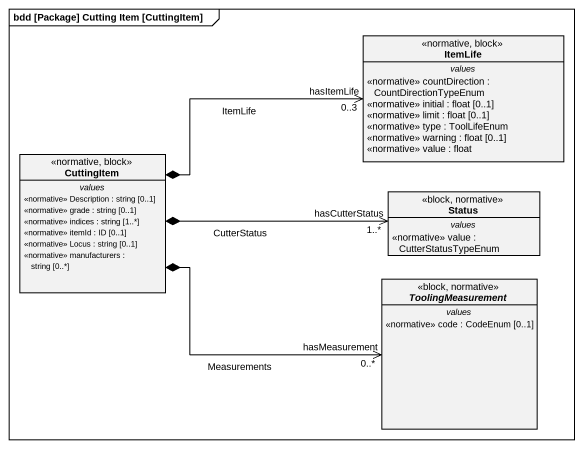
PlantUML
@startuml
mainframe bdd [Package] Cutting Item [CuttingItem]
hide circle
hide empty members
class ItemLife <<normative, block>> {
  -- values --
  <<normative>> countDirection : CountDirectionTypeEnum
  <<normative>> initial : float [0..1]
  <<normative>> limit : float [0..1]
  <<normative>> type : ToolLifeEnum
  <<normative>> warning : float [0..1]
  <<normative>> value : float
}
class CuttingItem <<normative, block>> {
  -- values --
  <<normative>> Description : string [0..1]
  <<normative>> grade : string [0..1]
  <<normative>> indices : string [1..*]
  <<normative>> itemId : ID [0..1]
  <<normative>> Locus : string [0..1]
  <<normative>> manufacturers : string [0..*]
}
class Status <<block, normative>> {
  -- values --
  <<normative>> value : CutterStatusTypeEnum
}
abstract class ToolingMeasurement <<block, normative>> {
  -- values --
  <<normative>> code : CodeEnum [0..1]
}
CuttingItem *-right-> "hasItemLife\n0..3" ItemLife : ItemLife
CuttingItem *-right-> "hasCutterStatus\n1..*" Status : CutterStatus
CuttingItem *-right-> "hasMeasurement\n0..*" ToolingMeasurement : Measurements
@enduml
